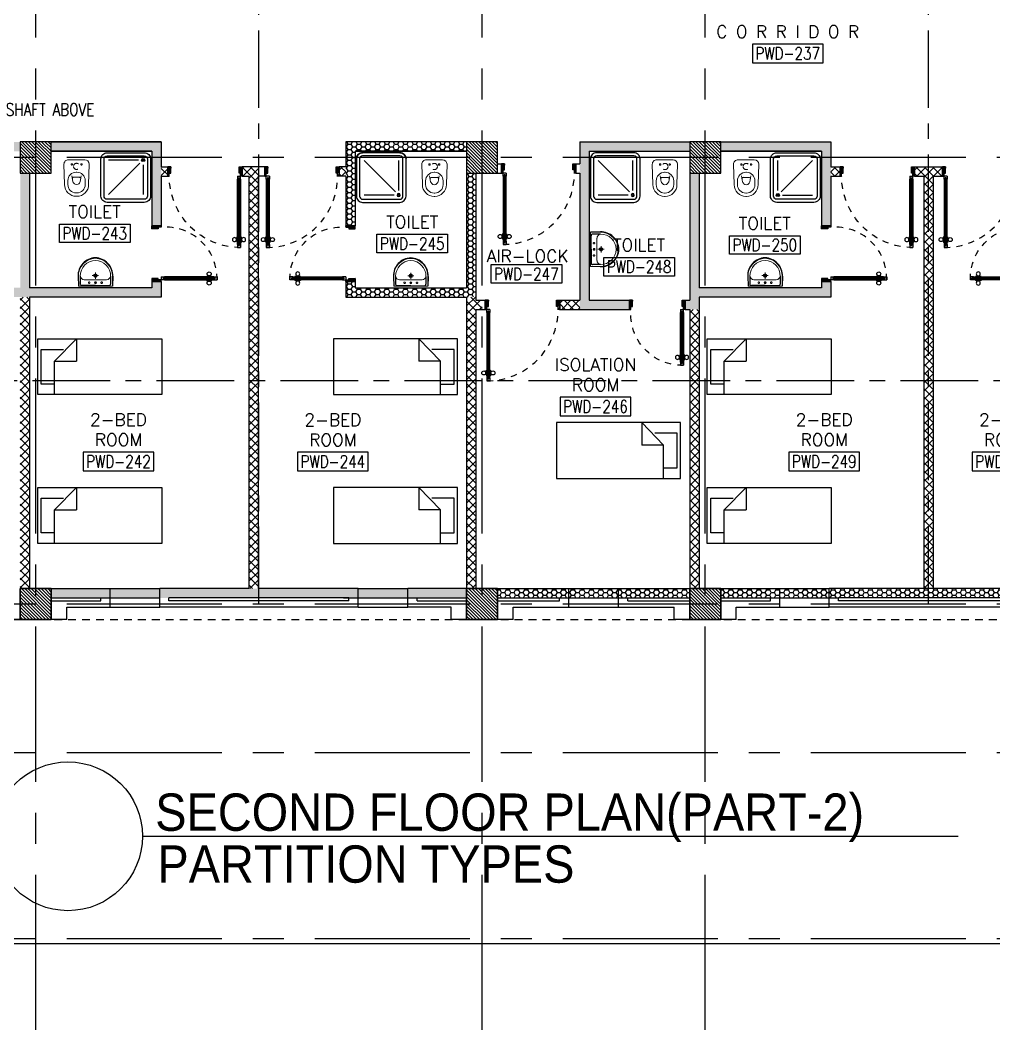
# Model space of a CAD drawing. Extents: x 88852.7 to 88945.7, y 39921.6 to 40001.1.
# Drawn here: x 88909.76 to 88925.46, y 39921.62 to 39937.89 of the extents above; entities that cross this region are included whole.
import ezdxf
from ezdxf.enums import TextEntityAlignment as Align

# ---------------------------------------------------------------- set-up
doc = ezdxf.new("R2010")
doc.units = 0
doc.header["$MEASUREMENT"] = 0
doc.header["$PDMODE"] = 34
for name, pattern in [('CENTER', [2, 1.25, -0.25, 0.25, -0.25]), ('CENTERX2', [4, 2.5, -0.5, 0.5, -0.5]), ('DASHED', [0.75, 0.5, -0.25]), ('HIDDEN', [0.375, 0.25, -0.125]), ('HIDDEN2', [0.1875, 0.125, -0.0625])]:
    doc.linetypes.add(name, pattern=pattern)
doc.layers.get('0').update_dxf_attribs({"linetype": 'CONTINUOUS'})
doc.layers.get('DEFPOINTS').update_dxf_attribs({"linetype": 'CONTINUOUS'})
for name, color, linetype in [('AX-DIM', 4, 'CONTINUOUS'), ('AXES', 11, 'CENTERX2'), ('AXES1', 11, 'CENTER'), ('COL', 2, 'CONTINUOUS'), ('DOOR', 7, 'CONTINUOUS'), ('FIX', 3, 'CONTINUOUS'), ('FUR', 4, 'CONTINUOUS'), ('HAT', 8, 'CONTINUOUS'), ('HIDDEN', 9, 'HIDDEN2'), ('INSUL', 4, 'CONTINUOUS'), ('RM-BOX', 4, 'CONTINUOUS'), ('RM-NAME', 2, 'CONTINUOUS'), ('RM-NO', 2, 'CONTINUOUS'), ('SHAFT', 4, 'CONTINUOUS'), ('TXT', 2, 'CONTINUOUS'), ('TXT1', 2, 'CONTINUOUS'), ('WALL', 2, 'CONTINUOUS'), ('WallType', 11, 'CONTINUOUS'), ('WallType2', 3, 'CONTINUOUS'), ('WIN', 3, 'CONTINUOUS')]:
    doc.layers.add(name, color=color, linetype=linetype)
doc.styles.add('ROMANS', font='ROMANS.shx', dxfattribs={"width": 0.6})
doc.styles.add('TTXT', font='swisse.ttf', dxfattribs={"width": 0.6})
doc.dimstyles.new('DIM-OUT', dxfattribs={"dimscale": 0, "dimtxt": 0.24, "dimasz": 0.08, "dimexe": 0.02, "dimexo": 0.02, "dimgap": 0.05, "dimtad": 1, "dimdec": 0, "dimlfac": 1000, "dimzin": 0, "dimdsep": 46, "dimtxsty": 'ROMANS', "dimblk1": 'ARCHTICK', "dimblk2": 'ARCHTICK', "dimsah": 1, "dimcen": 0.01, "dimdle": 0.08, "dimclrd": 4, "dimclre": 4, "dimclrt": 2, "dimadec": 0, "dimazin": 0, "dimtp": 2, "dimtm": 2, "dimtfac": 0.114286, "dimtdec": 0, "dimtix": 1, "dimtmove": 2, "dimatfit": 3, "dimldrblk": 'ARCHTICK', "dimfxl": 0, "dimtolj": 1, "dimtzin": 0, "dimarcsym": 0})
pattern_1 = [(0, (0, 0), (0.075, 0.04330127), [0.05, -0.1]), (120, (0, 0), (-0.074999999836, 0.043301270284), [0.05, -0.1]), (60, (0, 0), (1.64e-10, 0.086602540284), [-0.1, 0.05])]

# ---------------------------------------------------------------- blocks, each defined once
blk = doc.blocks.new('_ARCHTICK')
at = {"color": 0, "linetype": 'ByBlock', "const_width": 0.15}
blk.add_lwpolyline([(-0.5, -0.5), (0.5, 0.5)], dxfattribs=at)
blk = doc.blocks.new('*D597')
at = {"layer": 'AX-DIM', "color": 4, "lineweight": -2}
for p, q in [((88943.63, 39928.23), (88944.33, 39928.23)), ((88944.31, 39928.31), (88944.31, 39922.925)), ((88903.54, 39923.005), (88944.33, 39923.005))]:
    blk.add_line(p, q, dxfattribs=at)
at = {"layer": 'DEFPOINTS', "color": 0}
for p in [(88943.61, 39928.23), (88903.52, 39923.005), (88944.31, 39923.005)]:
    blk.add_point(p, dxfattribs=at)
at = {"layer": 'AX-DIM', "color": 4, "lineweight": -2, "xscale": 0.08, "yscale": 0.08, "zscale": 0.08}
for p, rotation in [((88944.31, 39928.23), 90), ((88944.31, 39923.005), 270)]:
    blk.add_blockref('_ARCHTICK', p, dxfattribs=dict(at, rotation=rotation))
at = {"layer": 'AX-DIM', "color": 2, "insert": (88944.14, 39925.617), "char_height": 0.24, "attachment_point": 5, "rotation": 90, "style": 'ROMANS'}
blk.add_mtext('\\A1;5225', dxfattribs=at)
blk = doc.blocks.new('WC1')
at = {"layer": 'FIX', "lineweight": 20}
for p, q in [((-210, 204), (-538, 194)), ((-727, 5), (-727, -5)), ((-674, 5), (-674, -5)), ((-534, 24), (-540, 0)), ((-540, 0), (-534, -24)), ((-475, 141), (-538, 141)), ((-395, 76), (-490, 60)), ((-339, 5), (-339, -5)), ((-137, 0), (-137, 131)), ((-137, -131), (-137, 0)), ((-538, -141), (-475, -141)), ((-490, -60), (-395, -76)), ((-538, -194), (-210, -204)), ((-213, -204), (-210, -204))]:
    blk.add_line(p, q, dxfattribs=at)
at = {"layer": 'FIX', "linetype": 'Continuous', "lineweight": 20}
blk.add_line((-420, -47), (-420, 45), dxfattribs=at)
at = {"layer": 'FIX', "linetype": 'HIDDEN2', "lineweight": 20, "ltscale": 0.3}
blk.add_circle((-245, 0), 49.8, dxfattribs=at)
at = {"layer": 'FIX', "linetype": 'HIDDEN', "lineweight": 20, "ltscale": 0.05}
for centre in [(-213, 78), (-213, -77)]:
    blk.add_circle(centre, 11.6, dxfattribs=at)
at = {"layer": 'FIX', "lineweight": 20}
for centre, radius, start, end in [((-538, 5), 189, 90, 180), ((-210, 131), 73, 360, 90), ((-538, 5), 136, 90, 180), ((-473, -7), 68.2, 128.9242, 152.8468), ((-464, -18), 82, 108.496, 128.9242), ((-475, 5), 136, 360, 90), ((-538, -5), 189, 180, 270), ((-538, -5), 136, 180, 270), ((-473, 7), 68.2, 207.1532, 231.0758), ((-464, 18), 82, 231.0758, 251.504), ((-475, -5), 136, 270, 0), ((-210, -131), 73, 270, 0)]:
    blk.add_arc(centre, radius, start, end, dxfattribs=at)
at = {"layer": 'FIX', "linetype": 'Continuous', "lineweight": 20}
for centre, start, end in [((-443, 46), 357.6662, 91.6121), ((-442, -46), 268.3879, 2.3338)]:
    blk.add_arc(centre, 22.3, start, end, dxfattribs=at)
blk = doc.blocks.new('SHR1')
at = {"layer": 'FIX'}
for p, q in [((-196, 196), (-700, 700)), ((-143, 218), (-143, 700)), ((-218, 143), (-700, 143))]:
    blk.add_line(p, q, dxfattribs=at)
for points in [[(-825, 125), (-825, 725, -0.414214), (-725, 825), (-125, 825, -0.414214), (-25, 725), (-25, 125, -0.414214), (-125, 25), (-725, 25, -0.414214)], [(-775, 125), (-775, 725, -0.414214), (-725, 775), (-125, 775, -0.414214), (-75, 725), (-75, 125, -0.414214), (-125, 75), (-725, 75, -0.414214)]]:
    blk.add_lwpolyline(points, format="xyb", close=True, dxfattribs=at)
for radius in [25, 15]:
    blk.add_circle((-143, 143), radius, dxfattribs=at)
blk = doc.blocks.new('LAV1')
at = {"layer": 'FIX', "linetype": 'ByBlock', "ltscale": 0.3}
for p, q in [((-280, 210), (-275, 50)), ((-245, 210), (-245, 85)), ((245, 210), (245, 85)), ((280, 210), (275, 50)), ((0, 60), (-220, 60)), ((0, 60), (220, 60))]:
    blk.add_line(p, q, dxfattribs=at)
at = {"layer": 'FIX', "linetype": 'Continuous', "lineweight": 20}
for p, q in [((-275, 210), (-275, 50)), ((275, 210), (275, 50)), ((0, 50), (-275, 50)), ((0, 50), (-252, 50)), ((0, 155), (-181, 155)), ((0, 155), (181, 155)), ((0, 50), (275, 50)), ((0, 50), (252, 50))]:
    blk.add_line(p, q, dxfattribs=at)
at = {"layer": 'FIX', "linetype": 'DASHED', "lineweight": 20, "ltscale": 0.05}
for p, q in [((50, 220), (-50, 220)), ((0, 170), (0, 270)), ((0, 170), (0, 270))]:
    blk.add_line(p, q, dxfattribs=at)
at = {"layer": 'FIX', "lineweight": 20}
for p, q in [((16, 107), (-15, 107)), ((0, 92), (0, 123))]:
    blk.add_line(p, q, dxfattribs=at)
for centre, radius in [((0, 220), 29.5), ((0, 220), 22.5), ((0, 107), 15.5)]:
    blk.add_circle(centre, radius, dxfattribs=at)
at = {"layer": 'FIX', "linetype": 'HIDDEN', "lineweight": 20, "ltscale": 0.05}
for centre in [(-100, 107), (100, 107)]:
    blk.add_circle(centre, 12.4, dxfattribs=at)
at = {"layer": 'FIX', "linetype": 'ByBlock', "ltscale": 0.3}
for centre, radius, start, end in [((7, 220), 287, 91.3776, 182.0064), ((-7, 220), 287, 357.9936, 88.6224), ((-220, 85), 24.9, 179.7021, 269.9486), ((220, 85), 24.9, 270.0514, 0.2979)]:
    blk.add_arc(centre, radius, start, end, dxfattribs=at)
at = {"layer": 'FIX', "linetype": 'Continuous', "lineweight": 20}
for centre, radius, start, end in [((8, 217), 283, 91.6988, 181.351), ((-8, 217), 283, 358.649, 88.3012), ((8, 212), 253, 91.7328, 180.4884), ((-8, 212), 253, 359.5116, 88.2672), ((-179, 222), 66.9, 190.2006, 268.0786), ((179, 222), 66.9, 271.9214, 349.7994)]:
    blk.add_arc(centre, radius, start, end, dxfattribs=at)
blk = doc.blocks.new('RM1')
at = {"layer": 'RM-BOX'}
blk.add_lwpolyline([(570, -200), (-570, -200), (-570, -500), (570, -500)], close=True, dxfattribs=at)
at = {"layer": 'RM-NAME', "style": 'ROMANS'}
for tag, p in [('ROOMNAME1', (0, 324)), ('ROOMNAME2', (0, 0))]:
    blk.add_attdef(tag, text='', height=200, dxfattribs=at).set_placement(p, align=Align.MIDDLE)
at = {"layer": 'RM-NO', "style": 'ROMANS', "width": 0.8}
blk.add_attdef('ROOMNO', text='', height=200, dxfattribs=at).set_placement((0, -350), align=Align.MIDDLE)
blk = doc.blocks.new('DOOR90')
at = {"layer": 'DOOR', "linetype": 'ByBlock'}
for p, q in [((0, 0), (-150, 0)), ((-200, -25), (-1000, -25)), ((-200, -42), (-1000, -42)), ((-200, -58), (-1000, -58)), ((-1000, -75), (-200, -75))]:
    blk.add_line(p, q, dxfattribs=at)
at = {"layer": 'DOOR', "color": 0, "linetype": 'ByBlock'}
for p, q in [((-150, 0), (-150, -25)), ((-150, 0), (0, 0)), ((0, -50), (0, 0)), ((-1050, -25), (-1050, -75)), ((-1050, -75), (-1050, -25)), ((-1000, -25), (-1050, -25)), ((-1000, -75), (-1050, -75)), ((-1020, -42), (-1020, -58)), ((-1000, -42), (-1020, -42)), ((-1000, -58), (-1020, -58)), ((-1000, -25), (-1000, -42)), ((-1000, -58), (-1000, -75)), ((-968, -25), (-968, -18)), ((-878, -18), (-968, -18)), ((-968, -75), (-968, -82)), ((-878, -82), (-968, -82)), ((-955, -18), (-955, -9)), ((-955, -9), (-890, -9)), ((-955, -18), (-890, -18)), ((-955, -82), (-955, -91)), ((-955, -82), (-890, -82)), ((-955, -91), (-890, -91)), ((-890, -18), (-890, -9)), ((-890, -82), (-890, -91)), ((-878, -25), (-878, -18)), ((-878, -75), (-878, -82)), ((-200, -42), (-200, -25)), ((-200, -25), (-150, -25)), ((-180, -42), (-200, -42)), ((-200, -75), (-200, -58)), ((-200, -58), (-180, -58)), ((-150, -75), (-200, -75)), ((-180, -58), (-180, -42)), ((-150, -75), (-150, -25)), ((-150, -25), (-100, -25)), ((-100, -25), (-100, -50)), ((-100, -50), (0, -50)), ((-150, -900), (-150, -875)), ((-150, -875), (-100, -875)), ((0, -900), (-150, -900)), ((-150, -900), (0, -900)), ((-100, -850), (0, -850)), ((-100, -875), (-100, -850)), ((0, -850), (0, -900))]:
    blk.add_line(p, q, dxfattribs=at)
at = {"layer": 'DOOR', "color": 9, "linetype": 'ByBlock'}
for p, q in [((0, -50), (-114, 0)), ((0, -50), (-40, 0)), ((0, -50), (-100, -37)), ((0, -850), (-114, -900)), ((0, -850), (-100, -863)), ((0, -850), (-40, -900))]:
    blk.add_line(p, q, dxfattribs=at)
at = {"layer": 'DOOR', "color": 0, "linetype": 'ByBlock'}
for centre in [(-923, 24), (-923, -124)]:
    blk.add_circle(centre, 32.4, dxfattribs=at)
at = {"layer": 'DOOR', "color": 9, "linetype": 'ByBlock'}
for centre, radius, start, end in [((0, -50), 74.4, 137.7764, 180), ((0, -50), 54.4, 113.2074, 180), ((0, -50), 154, 161.1053, 166.2858), ((0, -50), 134, 158.1598, 169.28), ((0, -50), 114, 154.0838, 167.3774), ((0, -50), 94.4, 148.0182, 180), ((0, -50), 34.4, 90, 180), ((0, -50), 14.4, 90, 180), ((0, -850), 154, 193.7142, 198.8947), ((0, -850), 134, 190.72, 201.8402), ((0, -850), 94.4, 180, 211.9818), ((0, -850), 74.4, 180, 222.2236), ((0, -850), 54.4, 180, 246.7926), ((0, -850), 34.4, 180, 270), ((0, -850), 14.4, 180, 270)]:
    blk.add_arc(centre, radius, start, end, dxfattribs=at)
at = {"layer": 'DOOR', "linetype": 'HIDDEN', "ltscale": 0.5}
blk.add_arc((-222, -50), 828, 178.2701, 275.003, dxfattribs=at)
blk = doc.blocks.new('DOOR100')
at = {"layer": 'DOOR', "color": 0, "linetype": 'ByBlock'}
for p, q in [((-92, 1206), (-92, 1141)), ((-83, 1206), (-92, 1206)), ((-83, 1141), (-92, 1141)), ((-83, 1129), (-83, 1219)), ((-76, 1219), (-83, 1219)), ((-83, 1206), (-83, 1141)), ((-76, 1251), (-76, 1301)), ((-76, 1301), (-26, 1301)), ((-26, 1301), (-76, 1301)), ((-59, 1251), (-76, 1251)), ((-59, 1251), (-59, 1271)), ((-43, 1271), (-59, 1271)), ((-43, 1251), (-43, 1271)), ((-26, 1251), (-43, 1251)), ((-26, 1251), (-26, 1301)), ((-26, 1219), (-19, 1219)), ((-19, 1129), (-19, 1219)), ((-19, 1206), (-19, 1141)), ((-19, 1206), (-10, 1206)), ((-19, 1141), (-10, 1141)), ((-10, 1206), (-10, 1141)), ((-76, 1129), (-83, 1129)), ((-26, 1129), (-19, 1129)), ((-76, 200), (-59, 200)), ((-76, 150), (-76, 200)), ((-59, 200), (-59, 180)), ((-59, 180), (-43, 180)), ((-43, 200), (-26, 200)), ((-43, 180), (-43, 200)), ((-26, 200), (-26, 150)), ((-1201, 0), (-1201, 150)), ((-1201, 150), (-1176, 150)), ((-1201, 150), (-1201, 0)), ((-1151, 0), (-1201, 0)), ((-1176, 150), (-1176, 100)), ((-1176, 100), (-1151, 100)), ((-1151, 100), (-1151, 0)), ((-76, 150), (-26, 150)), ((-51, 100), (-51, 0)), ((-26, 100), (-51, 100)), ((-51, 0), (-1, 0)), ((-1, 150), (-26, 150)), ((-26, 150), (-26, 100)), ((-1, 150), (-1, 0))]:
    blk.add_line(p, q, dxfattribs=at)
at = {"layer": 'DOOR', "linetype": 'ByBlock'}
for p, q in [((-76, 1251), (-76, 200)), ((-59, 200), (-59, 1251)), ((-43, 200), (-43, 1251)), ((-26, 200), (-26, 1251))]:
    blk.add_line(p, q, dxfattribs=at)
at = {"layer": 'DOOR', "color": 9, "linetype": 'ByBlock'}
for p, q in [((-1151, 0), (-1201, 114)), ((-1151, 0), (-1201, 40)), ((-1151, 0), (-1164, 100)), ((-51, 0), (-1, 114)), ((-51, 0), (-38, 100)), ((-51, 0), (-1, 40))]:
    blk.add_line(p, q, dxfattribs=at)
at = {"layer": 'DOOR', "color": 0, "linetype": 'ByBlock'}
for centre in [(-125, 1174), (22, 1174)]:
    blk.add_circle(centre, 32.4, dxfattribs=at)
at = {"layer": 'DOOR', "linetype": 'HIDDEN', "ltscale": 0.5}
blk.add_arc((-27, 152), 1149, 89.961, 180.0931, dxfattribs=at)
at = {"layer": 'DOOR', "color": 9, "linetype": 'ByBlock'}
for centre, radius, start, end in [((-1151, 0), 154, 103.7142, 108.8947), ((-1151, 0), 134, 100.72, 111.8402), ((-1151, 0), 94.4, 90, 121.9818), ((-1151, 0), 74.4, 90, 132.2236), ((-1151, 0), 54.4, 90, 156.7926), ((-1151, 0), 34.4, 90, 180), ((-1151, 0), 14.4, 90, 180), ((-51, 0), 94.4, 58.0182, 90), ((-51, 0), 74.4, 47.7764, 90), ((-51, 0), 54.4, 23.2074, 90), ((-51, 0), 34.4, 0, 90), ((-51, 0), 14.4, 0, 90), ((-51, 0), 134, 68.1598, 79.28), ((-51, 0), 114, 64.0838, 77.3774), ((-51, 0), 154, 71.1053, 76.2858)]:
    blk.add_arc(centre, radius, start, end, dxfattribs=at)
blk = doc.blocks.new('AH20A')
at = {"layer": 'FUR'}
for p, q in [((0, 0.5), (0, -0.5)), ((1, 0.5), (0, 0.5)), ((0.1358, 0.5), (0.1358, -0.0987)), ((1, -0.5), (1, 0.5)), ((0.1358, 0.3112), (0.0277, 0.3112)), ((0.0277, 0.3112), (0.0277, -0.3087)), ((0.1358, -0.0987), (0.3125, -0.5)), ((0.1358, -0.0987), (0.3125, -0.0987)), ((0.3125, -0.5), (0.3125, -0.0987)), ((0.0277, -0.3087), (0.2076, -0.3087)), ((0, -0.5), (1, -0.5))]:
    blk.add_line(p, q, dxfattribs=at)
blk = doc.blocks.new('*X577')
at = {"color": 0}
for p, q in [((238727, 169890), (239227, 170390)), ((238729, 169945), (239174, 170390)), ((238729, 169998), (239121, 170390)), ((238729, 170051), (239067, 170390)), ((238729, 170104), (239014, 170390)), ((238729, 170157), (238961, 170390)), ((238729, 170210), (238908, 170390)), ((238729, 170263), (238855, 170390)), ((238729, 170316), (238802, 170390)), ((238729, 170369), (238749, 170390)), ((238780, 169890), (239229, 170339)), ((238833, 169890), (239229, 170286)), ((238886, 169890), (239229, 170233)), ((238939, 169890), (239229, 170180)), ((238992, 169890), (239229, 170127)), ((239045, 169890), (239229, 170074)), ((239098, 169890), (239229, 170020)), ((239151, 169890), (239229, 169967)), ((239204, 169890), (239229, 169914))]:
    blk.add_line(p, q, dxfattribs=at)
blk = doc.blocks.new('COL50')
at = {"layer": 'COL'}
blk.add_lwpolyline([(-250, 250), (-250, -250), (250, -250), (250, 250)], close=True, dxfattribs=at)
blk = doc.blocks.new('*X575')
at = {"color": 0}
for p, q in [((227929, 169910), (228408, 170390)), ((227929, 169963), (228355, 170390)), ((227929, 170017), (228302, 170390)), ((227929, 170070), (228249, 170390)), ((227929, 170123), (228196, 170390)), ((227929, 170176), (228143, 170390)), ((227929, 170229), (228090, 170390)), ((227929, 170282), (228037, 170390)), ((227929, 170335), (227984, 170390)), ((227961, 169890), (228429, 170357)), ((228014, 169890), (228429, 170304)), ((228067, 169890), (228429, 170251)), ((228120, 169890), (228429, 170198)), ((228173, 169890), (228429, 170145)), ((228226, 169890), (228429, 170092)), ((228279, 169890), (228429, 170039)), ((228332, 169890), (228429, 169986)), ((228385, 169890), (228429, 169933))]:
    blk.add_line(p, q, dxfattribs=at)
blk = doc.blocks.new('*X576')
at = {"color": 0}
for p, q in [((235129, 169898), (235620, 170390)), ((235129, 169951), (235567, 170390)), ((235129, 170004), (235514, 170390)), ((235129, 170057), (235461, 170390)), ((235129, 170110), (235408, 170390)), ((235129, 170163), (235355, 170390)), ((235129, 170216), (235302, 170390)), ((235129, 170269), (235249, 170390)), ((235129, 170322), (235196, 170390)), ((235129, 170375), (235143, 170390)), ((235173, 169890), (235629, 170345)), ((235226, 169890), (235629, 170292)), ((235279, 169890), (235629, 170239)), ((235332, 169890), (235629, 170186)), ((235385, 169890), (235629, 170133)), ((235439, 169890), (235629, 170080)), ((235492, 169890), (235629, 170027)), ((235545, 169890), (235629, 169974)), ((235598, 169890), (235629, 169921))]:
    blk.add_line(p, q, dxfattribs=at)
blk = doc.blocks.new('*X572')
at = {"color": 0}
for p, q in [((238729, 177104), (239214, 177590)), ((238729, 177157), (239161, 177590)), ((238729, 177210), (239108, 177590)), ((238729, 177263), (239055, 177590)), ((238729, 177316), (239002, 177590)), ((238729, 177369), (238949, 177590)), ((238729, 177422), (238896, 177590)), ((238729, 177475), (238843, 177590)), ((238729, 177528), (238790, 177590)), ((238729, 177581), (238737, 177590)), ((238767, 177090), (239229, 177551)), ((238820, 177090), (239229, 177498)), ((238873, 177090), (239229, 177445)), ((238926, 177090), (239229, 177392)), ((238979, 177090), (239229, 177339)), ((239032, 177090), (239229, 177286)), ((239085, 177090), (239229, 177233)), ((239138, 177090), (239229, 177180)), ((239191, 177090), (239229, 177127))]:
    blk.add_line(p, q, dxfattribs=at)
blk = doc.blocks.new('*X573')
at = {"color": 0}
for p, q in [((235129, 177110), (235608, 177590)), ((235129, 177163), (235555, 177590)), ((235129, 177217), (235502, 177590)), ((235129, 177270), (235449, 177590)), ((235129, 177323), (235396, 177590)), ((235129, 177376), (235343, 177590)), ((235129, 177429), (235290, 177590)), ((235129, 177482), (235237, 177590)), ((235129, 177535), (235184, 177590)), ((235161, 177090), (235629, 177557)), ((235214, 177090), (235629, 177504)), ((235267, 177090), (235629, 177451)), ((235320, 177090), (235629, 177398)), ((235373, 177090), (235629, 177345)), ((235426, 177090), (235629, 177292)), ((235479, 177090), (235629, 177239)), ((235532, 177090), (235629, 177186)), ((235585, 177090), (235629, 177133))]:
    blk.add_line(p, q, dxfattribs=at)
blk = doc.blocks.new('*X574')
at = {"color": 0}
for p, q in [((227929, 177123), (228395, 177590)), ((227929, 177176), (228342, 177590)), ((227929, 177229), (228289, 177590)), ((227929, 177282), (228236, 177590)), ((227929, 177335), (228183, 177590)), ((227929, 177388), (228130, 177590)), ((227929, 177441), (228077, 177590)), ((227929, 177494), (228024, 177590)), ((227929, 177547), (227971, 177590)), ((227948, 177090), (228429, 177570)), ((228001, 177090), (228429, 177517)), ((228054, 177090), (228429, 177464)), ((228107, 177090), (228429, 177411)), ((228161, 177090), (228429, 177358)), ((228214, 177090), (228429, 177305)), ((228267, 177090), (228429, 177252)), ((228320, 177090), (228429, 177199)), ((228373, 177090), (228429, 177146))]:
    blk.add_line(p, q, dxfattribs=at)

msp = doc.modelspace()

# ---------------------------------------------------------------- hatches: boundary and pattern name
at = {"layer": 'WallType', "linetype": 'Continuous'}
h = msp.add_hatch(dxfattribs=at)
h.set_pattern_fill('ANSI37', color=256, scale=0.75, style=0)
h.paths.add_polyline_path([(88920.7103, 39932.0796), (88920.5603, 39932.0796), (88920.5603, 39928.7296), (88920.7103, 39928.7296)])
h.paths.add_polyline_path([(88920.7103, 39933.2296), (88920.5603, 39933.2296), (88920.5603, 39932.0796), (88920.7103, 39932.0796)])
h.paths.add_polyline_path([(88917.1103, 39932.0796), (88916.9603, 39932.0796), (88916.9603, 39928.7296), (88917.1103, 39928.7296)])
h.paths.add_polyline_path([(88917.1103, 39933.2296), (88917.2103, 39933.2296), (88917.2103, 39933.3796), (88917.1103, 39933.3796), (88917.1103, 39933.4296), (88916.9603, 39933.4296), (88916.9603, 39932.0796), (88917.1103, 39932.0796)])
h.paths.add_polyline_path([(88918.7853, 39933.3796), (88918.4613, 39933.3796), (88918.4613, 39933.2296), (88918.7853, 39933.2296)])
h.paths.add_polyline_path([(88913.5978, 39932.0796), (88913.4478, 39932.0796), (88913.4478, 39928.7296), (88913.5978, 39928.7296)])
h.paths.add_polyline_path([(88913.5978, 39935.3796), (88913.6103, 39935.3796), (88913.6103, 39935.5296), (88913.3415, 39935.5296), (88913.3415, 39935.3796), (88913.4478, 39935.3796), (88913.4478, 39932.0796), (88913.5978, 39932.0796)])
h.paths.add_polyline_path([(88909.9103, 39932.0796), (88909.7603, 39932.0796), (88909.7603, 39928.7296), (88909.9103, 39928.7296)])
h.paths.add_polyline_path([(88909.9103, 39933.4296), (88909.7603, 39933.4296), (88909.7603, 39932.0796), (88909.9103, 39932.0796)])
h.paths.add_polyline_path([(88915.0103, 39935.5296), (88914.9051, 39935.5296), (88914.9051, 39935.3796), (88915.0103, 39935.3796)])
h.paths.add_polyline_path([(88912.1405, 39935.5296), (88912.0353, 39935.5296), (88912.0353, 39935.3796), (88912.1405, 39935.3796)])
h = msp.add_hatch(dxfattribs=at)
h.set_pattern_fill('ANSI37', color=256, scale=0.75, style=0)
h.paths.add_polyline_path([(88931.5978, 39935.3796), (88931.6103, 39935.3796), (88931.6103, 39935.5296), (88931.3415, 39935.5296), (88931.3415, 39935.3796), (88931.4478, 39935.3796), (88931.4478, 39932.0796), (88931.5978, 39932.0796)])
h.paths.add_polyline_path([(88931.5978, 39932.0796), (88931.4478, 39932.0796), (88931.4478, 39928.7296), (88931.5978, 39928.7296)])
h.paths.add_polyline_path([(88930.1405, 39935.5296), (88930.0353, 39935.5296), (88930.0353, 39935.3796), (88930.1405, 39935.3796)])
h.paths.add_polyline_path([(88931.704, 39935.5296), (88931.6103, 39935.5296), (88931.6103, 39935.3796), (88931.704, 39935.3796)])
h.paths.add_polyline_path([(88933.0103, 39935.5296), (88932.9051, 39935.5296), (88932.9051, 39935.3796), (88933.0103, 39935.3796)])
h.paths.add_polyline_path([(88927.9103, 39932.0796), (88927.7603, 39932.0796), (88927.7603, 39928.7296), (88927.9103, 39928.7296)])
h.paths.add_polyline_path([(88927.9103, 39933.4296), (88927.7603, 39933.4296), (88927.7603, 39932.0796), (88927.9103, 39932.0796)])
h.paths.add_polyline_path([(88924.4103, 39932.0796), (88924.3353, 39932.0796), (88924.3353, 39928.7296), (88924.4103, 39928.7296)])
h.paths.add_polyline_path([(88924.4853, 39932.0796), (88924.4103, 39932.0796), (88924.4103, 39928.7296), (88924.4853, 39928.7296)])
h.paths.add_polyline_path([(88924.4103, 39935.5296), (88924.1853, 39935.5296), (88924.1853, 39935.3796), (88924.3353, 39935.3796), (88924.3353, 39932.0796), (88924.4103, 39932.0796)])
h.paths.add_polyline_path([(88924.4853, 39935.3796), (88924.6353, 39935.3796), (88924.6353, 39935.5296), (88924.4103, 39935.5296), (88924.4103, 39932.0796), (88924.4853, 39932.0796)])
h.paths.add_polyline_path([(88925.9853, 39935.5296), (88925.8363, 39935.5296), (88925.8363, 39935.3796), (88925.9853, 39935.3796)])
h.paths.add_polyline_path([(88922.9842, 39935.5296), (88922.8353, 39935.5296), (88922.8353, 39935.3796), (88922.9842, 39935.3796)])
at = {"layer": 'WallType2', "linetype": 'Continuous'}
h = msp.add_hatch(dxfattribs=at)
h.set_pattern_fill('HONEY', color=256, scale=0.4, style=0)
h.set_pattern_definition(pattern_1)
h.paths.add_polyline_path([(88910.0103, 39933.5796), (88909.9103, 39933.5796), (88909.9103, 39935.4296), (88909.7603, 39935.4296), (88909.7603, 39933.5796), (88908.0483, 39933.5796), (88908.0483, 39933.6796), (88907.8983, 39933.6796), (88907.8983, 39933.4296), (88909.7603, 39933.4296), (88910.0103, 39933.4296)])
h.paths.add_polyline_path([(88912.0353, 39933.6796), (88911.8853, 39933.6796), (88911.8853, 39933.5796), (88910.0103, 39933.5796), (88910.0103, 39933.4296), (88912.0353, 39933.4296)])
h.paths.add_polyline_path([(88912.0353, 39935.5296), (88912.0353, 39935.6796), (88911.8853, 39935.6796), (88911.8853, 39934.5796), (88912.0353, 39934.5796)])
h.paths.add_polyline_path([(88912.0353, 39935.9296), (88910.2603, 39935.9296), (88910.2603, 39935.7796), (88911.8853, 39935.7796), (88911.8853, 39935.6796), (88912.0353, 39935.6796)])
h.paths.add_polyline_path([(88909.7603, 39935.9296), (88907.8983, 39935.9296), (88907.8983, 39935.6796), (88908.0483, 39935.6796), (88908.0483, 39935.7796), (88909.7603, 39935.7796)])
h.paths.add_polyline_path([(88908.0483, 39935.6796), (88907.8983, 39935.6796), (88907.8983, 39935.5296), (88907.8983, 39934.5796), (88908.0483, 39934.5796)])
h = msp.add_hatch(dxfattribs=at)
h.set_pattern_fill('HONEY', color=256, scale=0.4, style=0)
h.set_pattern_definition(pattern_1)
h.paths.add_polyline_path([(88917.1103, 39935.4296), (88916.9603, 39935.4296), (88916.9603, 39933.5796), (88915.1603, 39933.5796), (88915.1603, 39933.6796), (88915.0103, 39933.6796), (88915.0103, 39933.4296), (88917.1103, 39933.4296)])
h.paths.add_polyline_path([(88915.1603, 39935.6796), (88915.0103, 39935.6796), (88915.0103, 39935.5296), (88915.0103, 39934.5796), (88915.1603, 39934.5796)])
h.paths.add_polyline_path([(88915.1603, 39935.7796), (88916.9603, 39935.7796), (88916.9603, 39935.9296), (88915.0103, 39935.9296), (88915.0103, 39935.6796), (88915.1603, 39935.6796)])
h = msp.add_hatch(dxfattribs=at)
h.set_pattern_fill('HONEY', color=256, scale=0.4, style=0)
h.set_pattern_definition(pattern_1)
h.paths.add_polyline_path([(88919.5853, 39933.3796), (88918.9353, 39933.3796), (88918.9353, 39935.6796), (88918.7853, 39935.6796), (88918.7853, 39935.5796), (88918.7853, 39933.2296), (88919.5853, 39933.2296)])
h.paths.add_polyline_path([(88920.5603, 39935.9296), (88918.7853, 39935.9296), (88918.7853, 39935.6796), (88918.9353, 39935.6796), (88918.9353, 39935.7796), (88920.5603, 39935.7796)])
h.paths.add_polyline_path([(88922.8353, 39935.9296), (88921.0603, 39935.9296), (88921.0603, 39935.7796), (88922.6853, 39935.7796), (88922.6853, 39935.6796), (88922.8353, 39935.6796)])
h.paths.add_polyline_path([(88922.8353, 39935.6796), (88922.6853, 39935.6796), (88922.6853, 39934.5796), (88922.8353, 39934.5796), (88922.8353, 39935.5296)])
h.paths.add_polyline_path([(88922.8353, 39933.6796), (88922.6853, 39933.6796), (88922.6853, 39933.5796), (88920.8103, 39933.5796), (88920.8103, 39933.4296), (88922.8353, 39933.4296)])
h.paths.add_polyline_path([(88920.8103, 39933.5796), (88920.7103, 39933.5796), (88920.7103, 39935.4296), (88920.5603, 39935.4296), (88920.5603, 39933.3796), (88920.4853, 39933.3796), (88920.4853, 39933.2296), (88920.7103, 39933.2296), (88920.7103, 39933.4296), (88920.8103, 39933.4296)])
h = msp.add_hatch(dxfattribs=at)
h.set_pattern_fill('HONEY', color=256, scale=0.4, style=0)
h.set_pattern_definition(pattern_1)
h.paths.add_polyline_path([(88911.2103, 39928.7296), (88910.2603, 39928.7296), (88910.2603, 39928.5796), (88911.2103, 39928.5796)])
h.paths.add_polyline_path([(88912.0103, 39928.7296), (88911.2103, 39928.7296), (88911.2103, 39928.5796), (88912.0103, 39928.5796)])
h.paths.add_polyline_path([(88913.6103, 39928.7296), (88913.5978, 39928.7296), (88912.0103, 39928.7296), (88912.0103, 39928.5796), (88913.6103, 39928.5796)])
h.paths.add_polyline_path([(88915.2103, 39928.7296), (88913.6103, 39928.7296), (88913.6103, 39928.5796), (88915.2103, 39928.5796)])
h.paths.add_polyline_path([(88916.0103, 39928.7296), (88915.2103, 39928.7296), (88915.2103, 39928.5796), (88916.0103, 39928.5796)])
h.paths.add_polyline_path([(88916.9603, 39928.7296), (88916.0103, 39928.7296), (88916.0103, 39928.5796), (88916.9603, 39928.5796)])
h = msp.add_hatch(dxfattribs=at)
h.set_pattern_fill('HONEY', color=256, scale=0.4, style=0)
h.set_pattern_definition(pattern_1)
h.paths.add_polyline_path([(88918.6103, 39928.7296), (88917.4603, 39928.7296), (88917.4603, 39928.5796), (88918.6103, 39928.5796)])
h.paths.add_polyline_path([(88919.4103, 39928.7296), (88918.6103, 39928.7296), (88918.6103, 39928.5796), (88919.4103, 39928.5796)])
h.paths.add_polyline_path([(88920.5603, 39928.7296), (88919.4103, 39928.7296), (88919.4103, 39928.5796), (88920.5603, 39928.5796)])
h = msp.add_hatch(dxfattribs=at)
h.set_pattern_fill('HONEY', color=256, scale=0.4, style=0)
h.set_pattern_definition(pattern_1)
h.paths.add_polyline_path([(88922.0103, 39928.7296), (88921.0603, 39928.7296), (88921.0603, 39928.5796), (88922.0103, 39928.5796)])
h.paths.add_polyline_path([(88922.8103, 39928.7296), (88922.0103, 39928.7296), (88922.0103, 39928.5796), (88922.8103, 39928.5796)])
h = msp.add_hatch(dxfattribs=at)
h.set_pattern_fill('HONEY', color=256, scale=0.4, style=0)
h.set_pattern_definition(pattern_1)
h.paths.add_polyline_path([(88924.4103, 39928.7296), (88922.8103, 39928.7296), (88922.8103, 39928.5796), (88924.4103, 39928.5796)])
h.paths.add_polyline_path([(88926.0103, 39928.7296), (88924.4853, 39928.7296), (88924.4103, 39928.7296), (88924.4103, 39928.5796), (88926.0103, 39928.5796)])

# ---------------------------------------------------------------- linework, layer by layer
at = {"layer": 'AXES'}
for p, q in [((88910.0103, 39921.6153), (88910.0103, 40000.4279)), ((88917.2103, 39921.6153), (88917.2103, 40000.4279)), ((88920.8103, 39921.6153), (88920.8103, 40000.4279)), ((88945.0103, 39935.6796), (88876.9703, 39935.6796)), ((88945.0103, 39928.4796), (88876.9703, 39928.4796)), ((88945.0103, 39926.0796), (88876.9703, 39926.0796)), ((88945.0103, 39923.0796), (88876.9703, 39923.0796))]:
    msp.add_line(p, q, dxfattribs=at)
at = {"layer": 'AXES1'}
for p, q in [((88913.6103, 39928.4796), (88913.6103, 39987.2996)), ((88924.4103, 39928.4796), (88924.4103, 39987.2996)), ((88935.2103, 39932.0796), (88892.9203, 39932.0796))]:
    msp.add_line(p, q, dxfattribs=at)
at = {"layer": 'COL'}
for points in [[(88910.2603, 39928.7296), (88910.2603, 39928.2296), (88909.7603, 39928.2296), (88909.7603, 39928.7296)], [(88917.4603, 39928.7296), (88917.4603, 39928.2296), (88916.9603, 39928.2296), (88916.9603, 39928.7296)], [(88921.0603, 39928.7296), (88921.0603, 39928.2296), (88920.5603, 39928.2296), (88920.5603, 39928.7296)]]:
    msp.add_lwpolyline(points, close=True, dxfattribs=at)
at = {"layer": 'FIX'}
msp.add_line((88915.8833, 39935.7566), (88915.2833, 39935.7566), dxfattribs=at)
at = {"layer": 'FIX', "extrusion": (0, 0, -1)}
for centre, major_axis, start_param, end_param in [((88915.2833, 39935.6566), (0.0707, 0.0707), 3.9269908, 5.4977871), ((88915.8833, 39935.6566), (-0.0707, 0.0707), 0.7853982, 2.3561945)]:
    msp.add_ellipse(centre, major_axis=major_axis, ratio=1, start_param=start_param, end_param=end_param, dxfattribs=at)
at = {"layer": 'HIDDEN'}
msp.add_line((88903.1103, 39928.2296), (88934.9603, 39928.2296), dxfattribs=at)
at = {"layer": 'INSUL'}
for p, q in [((88910.2603, 39928.5796), (88911.0603, 39928.5796)), ((88910.2603, 39928.5296), (88911.0603, 39928.5296)), ((88911.0603, 39928.5296), (88911.0603, 39928.5796)), ((88912.1603, 39928.5296), (88912.1603, 39928.5796)), ((88915.0603, 39928.5796), (88912.1603, 39928.5796)), ((88915.0603, 39928.5296), (88912.1603, 39928.5296)), ((88915.0603, 39928.5296), (88915.0603, 39928.5796)), ((88916.1603, 39928.5796), (88916.9603, 39928.5796)), ((88916.1603, 39928.5296), (88916.1603, 39928.5796)), ((88916.1603, 39928.5296), (88916.9603, 39928.5296)), ((88917.4603, 39928.5796), (88918.4603, 39928.5796)), ((88917.4603, 39928.5296), (88918.4603, 39928.5296)), ((88918.4603, 39928.5296), (88918.4603, 39928.5796)), ((88919.5603, 39928.5796), (88920.5603, 39928.5796)), ((88919.5603, 39928.5296), (88919.5603, 39928.5796)), ((88919.5603, 39928.5296), (88920.5603, 39928.5296)), ((88921.0603, 39928.5796), (88921.8603, 39928.5796)), ((88921.0603, 39928.5296), (88921.8603, 39928.5296)), ((88921.8603, 39928.5296), (88921.8603, 39928.5796)), ((88922.9603, 39928.5296), (88922.9603, 39928.5796)), ((88925.8603, 39928.5796), (88922.9603, 39928.5796)), ((88925.8603, 39928.5296), (88922.9603, 39928.5296))]:
    msp.add_line(p, q, dxfattribs=at)
at = {"layer": 'TXT', "color": 6}
msp.add_line((88911.7312, 39924.7358), (88924.8889, 39924.7358), dxfattribs=at)
msp.add_circle((88910.5312, 39924.7358), 1.2, dxfattribs=at)
at = {"layer": 'WALL', "linetype": 'ByBlock'}
for p, q in [((88910.2603, 39935.9296), (88912.0353, 39935.9296)), ((88912.0353, 39935.9296), (88910.2603, 39935.9296)), ((88916.9603, 39935.9296), (88915.0103, 39935.9296)), ((88918.7853, 39935.9296), (88920.5583, 39935.9296)), ((88921.0603, 39935.9296), (88922.8353, 39935.9296)), ((88921.0603, 39935.9296), (88922.8353, 39935.9296)), ((88910.2603, 39935.7796), (88911.8853, 39935.7796)), ((88911.8853, 39935.7796), (88910.2603, 39935.7796)), ((88916.9603, 39935.7796), (88915.1603, 39935.7796)), ((88915.1603, 39935.7796), (88916.9603, 39935.7796)), ((88918.9353, 39935.7796), (88920.5583, 39935.7796)), ((88921.0603, 39935.7796), (88922.6853, 39935.7796)), ((88922.6853, 39935.7796), (88921.0603, 39935.7796)), ((88912.0353, 39935.5296), (88912.1415, 39935.5296)), ((88913.704, 39935.5296), (88913.3415, 39935.5296)), ((88915.0103, 39935.5296), (88914.904, 39935.5296)), ((88917.4603, 39935.5796), (88917.5228, 39935.5796)), ((88918.7228, 39935.5796), (88918.7853, 39935.5796)), ((88922.8353, 39935.5296), (88922.9853, 39935.5296)), ((88912.0353, 39935.3796), (88912.1415, 39935.3796)), ((88913.3415, 39935.3796), (88913.4478, 39935.3796)), ((88913.704, 39935.3796), (88913.5978, 39935.3796)), ((88915.0103, 39935.3796), (88914.904, 39935.3796)), ((88917.4603, 39935.4296), (88917.5228, 39935.4296)), ((88918.7228, 39935.4296), (88918.7853, 39935.4296)), ((88922.8353, 39935.3796), (88922.9853, 39935.3796)), ((88924.1853, 39935.3796), (88924.3353, 39935.3796)), ((88917.1103, 39933.3796), (88917.2603, 39933.3796)), ((88918.4603, 39933.3796), (88918.7853, 39933.3796)), ((88918.9353, 39933.3796), (88919.5853, 39933.3796)), ((88920.4853, 39933.3796), (88920.5603, 39933.3796)), ((88917.1103, 39933.2296), (88917.2603, 39933.2296)), ((88918.4603, 39933.2296), (88919.5853, 39933.2296)), ((88920.4853, 39933.2296), (88920.5603, 39933.2296))]:
    msp.add_line(p, q, dxfattribs=at)
at = {"layer": 'WALL'}
for p, q in [((88912.0353, 39935.9296), (88912.0353, 39935.5296)), ((88915.0103, 39935.9296), (88915.0103, 39935.5296)), ((88918.7853, 39935.9296), (88918.7853, 39935.5796)), ((88922.8353, 39935.9296), (88922.8353, 39935.5296)), ((88911.8853, 39935.7796), (88911.8853, 39934.5796)), ((88915.1603, 39935.7796), (88915.1603, 39934.5796)), ((88918.9353, 39935.7796), (88918.9353, 39933.3796)), ((88922.6853, 39935.7796), (88922.6853, 39934.5796)), ((88924.1853, 39935.5296), (88924.6353, 39935.5296)), ((88909.9103, 39935.4296), (88909.9103, 39933.5796)), ((88912.0353, 39935.3796), (88912.0353, 39934.5796)), ((88913.4478, 39935.3796), (88913.4478, 39928.7296)), ((88913.5978, 39935.3796), (88913.5978, 39928.7296)), ((88915.0103, 39935.3796), (88915.0103, 39934.5796)), ((88916.9603, 39935.4296), (88916.9603, 39933.5796)), ((88917.1103, 39935.4296), (88917.1103, 39933.3796)), ((88918.7853, 39935.4296), (88918.7853, 39933.3796)), ((88920.5603, 39935.4296), (88920.5603, 39933.3796)), ((88920.7103, 39935.4296), (88920.7103, 39933.5796)), ((88922.8353, 39935.3796), (88922.8353, 39934.5796)), ((88924.3353, 39935.3796), (88924.3353, 39928.7296)), ((88924.4853, 39935.3796), (88924.6353, 39935.3796)), ((88924.4853, 39935.3796), (88924.4853, 39928.7296)), ((88912.0353, 39934.5796), (88911.8853, 39934.5796)), ((88915.0103, 39934.5796), (88915.1603, 39934.5796)), ((88922.8353, 39934.5796), (88922.6853, 39934.5796)), ((88911.8853, 39933.5796), (88909.9103, 39933.5796)), ((88912.0353, 39933.6796), (88911.8853, 39933.6796)), ((88911.8853, 39933.6796), (88911.8853, 39933.5796)), ((88912.0353, 39933.6796), (88912.0353, 39933.4296)), ((88915.0103, 39933.6796), (88915.1603, 39933.6796)), ((88915.0103, 39933.6796), (88915.0103, 39933.4296)), ((88915.1603, 39933.6796), (88915.1603, 39933.5796)), ((88915.1603, 39933.5796), (88916.9603, 39933.5796)), ((88922.6853, 39933.5796), (88920.7103, 39933.5796)), ((88922.8353, 39933.6796), (88922.6853, 39933.6796)), ((88922.6853, 39933.6796), (88922.6853, 39933.5796)), ((88922.8353, 39933.6796), (88922.8353, 39933.4296)), ((88912.0353, 39933.4296), (88909.9103, 39933.4296)), ((88909.9103, 39933.4296), (88909.9103, 39928.7296)), ((88915.0103, 39933.4296), (88916.9603, 39933.4296)), ((88916.9603, 39933.4296), (88916.9603, 39928.7296)), ((88919.5853, 39933.3796), (88919.5853, 39933.2296)), ((88920.4853, 39933.3796), (88920.4853, 39933.2296)), ((88922.8353, 39933.4296), (88920.7103, 39933.4296)), ((88920.7103, 39933.4296), (88920.7103, 39928.7296)), ((88917.1103, 39933.2296), (88917.1103, 39928.7296)), ((88920.5603, 39933.2296), (88920.5603, 39928.7296)), ((88910.2603, 39928.7296), (88911.2103, 39928.7296)), ((88911.2103, 39928.4296), (88911.2103, 39928.7296)), ((88912.0103, 39928.4296), (88912.0103, 39928.7296)), ((88913.4478, 39928.7296), (88912.0103, 39928.7296)), ((88915.2103, 39928.7296), (88913.5978, 39928.7296)), ((88915.2103, 39928.4296), (88915.2103, 39928.7296)), ((88916.0103, 39928.4296), (88916.0103, 39928.7296)), ((88916.9603, 39928.7296), (88916.0103, 39928.7296)), ((88917.4603, 39928.7296), (88918.6103, 39928.7296)), ((88918.6103, 39928.4296), (88918.6103, 39928.7296)), ((88919.4103, 39928.4296), (88919.4103, 39928.7296)), ((88919.4103, 39928.7296), (88920.5603, 39928.7296)), ((88921.0603, 39928.7296), (88922.0103, 39928.7296)), ((88922.0103, 39928.4296), (88922.0103, 39928.7296)), ((88922.8103, 39928.4296), (88922.8103, 39928.7296)), ((88924.3353, 39928.7296), (88922.8103, 39928.7296)), ((88926.0103, 39928.7296), (88924.3353, 39928.7296)), ((88910.5103, 39928.4296), (88911.2103, 39928.4296)), ((88910.5103, 39928.2296), (88910.5103, 39928.4296)), ((88915.2103, 39928.4296), (88912.0103, 39928.4296)), ((88916.7103, 39928.4296), (88916.0103, 39928.4296)), ((88916.7103, 39928.2296), (88916.7103, 39928.4296)), ((88917.7103, 39928.4296), (88918.6103, 39928.4296)), ((88917.7103, 39928.2296), (88917.7103, 39928.4296)), ((88919.4103, 39928.4296), (88920.3103, 39928.4296)), ((88920.3103, 39928.2296), (88920.3103, 39928.4296)), ((88921.3103, 39928.4296), (88922.0103, 39928.4296)), ((88921.3103, 39928.2296), (88921.3103, 39928.4296)), ((88926.0103, 39928.4296), (88922.8103, 39928.4296)), ((88910.5103, 39928.2296), (88909.5103, 39928.2296)), ((88917.7103, 39928.2296), (88916.7103, 39928.2296)), ((88921.3103, 39928.2296), (88920.3103, 39928.2296))]:
    msp.add_line(p, q, dxfattribs=at)
at = {"layer": 'WALL', "color": 2, "linetype": 'ByBlock'}
for p, q in [((88912.1415, 39935.5296), (88912.1415, 39935.3796)), ((88913.3415, 39935.5296), (88913.3415, 39935.3796)), ((88913.704, 39935.5296), (88913.704, 39935.3796)), ((88914.904, 39935.5296), (88914.904, 39935.3796)), ((88917.5228, 39935.5796), (88917.5228, 39935.4296)), ((88918.7228, 39935.5796), (88918.7228, 39935.4296)), ((88922.9853, 39935.5296), (88922.9853, 39935.3796)), ((88924.1853, 39935.5296), (88924.1853, 39935.3796)), ((88924.6353, 39935.5296), (88924.6353, 39935.3796)), ((88917.2603, 39933.3796), (88917.2603, 39933.2296)), ((88918.4603, 39933.3796), (88918.4603, 39933.2296))]:
    msp.add_line(p, q, dxfattribs=at)
at = {"layer": 'WALL', "linetype": 'ByBlock', "ltscale": 0.3}
for points in [[(88909.7603, 39935.4296), (88910.2603, 39935.4296), (88910.2603, 39935.9296), (88909.7603, 39935.9296)], [(88916.9603, 39935.4296), (88917.4603, 39935.4296), (88917.4603, 39935.9296), (88916.9603, 39935.9296)], [(88920.5603, 39935.4296), (88921.0603, 39935.4296), (88921.0603, 39935.9296), (88920.5603, 39935.9296)], [(88909.7603, 39928.2296), (88910.2603, 39928.2296), (88910.2603, 39928.7296), (88909.7603, 39928.7296)], [(88916.9603, 39928.2296), (88917.4603, 39928.2296), (88917.4603, 39928.7296), (88916.9603, 39928.7296)], [(88920.5603, 39928.2296), (88921.0603, 39928.2296), (88921.0603, 39928.7296), (88920.5603, 39928.7296)]]:
    msp.add_lwpolyline(points, close=True, dxfattribs=at)
at = {"layer": 'WIN'}
for p, q in [((88911.2103, 39928.7296), (88912.0103, 39928.7296)), ((88911.2103, 39928.7296), (88912.0103, 39928.7296)), ((88915.2103, 39928.7296), (88916.0103, 39928.7296)), ((88915.2103, 39928.7296), (88916.0103, 39928.7296)), ((88918.6103, 39928.7296), (88919.4103, 39928.7296)), ((88918.6103, 39928.7296), (88919.4103, 39928.7296)), ((88922.0103, 39928.7296), (88922.8103, 39928.7296)), ((88922.0103, 39928.7296), (88922.8103, 39928.7296)), ((88910.8259, 39928.5796), (88912.0103, 39928.5796)), ((88914.9734, 39928.5796), (88916.3234, 39928.5796)), ((88918.4603, 39928.5796), (88919.5603, 39928.5796)), ((88921.8603, 39928.5796), (88922.9603, 39928.5796)), ((88911.2103, 39928.4296), (88912.0103, 39928.4296)), ((88911.2103, 39928.4296), (88912.0103, 39928.4296)), ((88915.2103, 39928.4296), (88916.0103, 39928.4296)), ((88915.2103, 39928.4296), (88916.0103, 39928.4296)), ((88918.6103, 39928.4296), (88919.4103, 39928.4296)), ((88918.6103, 39928.4296), (88919.4103, 39928.4296)), ((88922.0103, 39928.4296), (88922.8103, 39928.4296)), ((88922.0103, 39928.4296), (88922.8103, 39928.4296))]:
    msp.add_line(p, q, dxfattribs=at)

# ---------------------------------------------------------------- block references
at = {"layer": 'COL', "xscale": 0.001000000003841706, "yscale": 0.000999999996565748, "zscale": 0.001, "rotation": 180}
for p in [(88910.0103, 39935.6796), (88917.2103, 39935.6796), (88920.8103, 39935.6796)]:
    msp.add_blockref('COL50', p, dxfattribs=at)
at = {"layer": 'DOOR', "color": 0, "linetype": 'ByBlock', "yscale": 0.000999999996565748, "zscale": 0.001}
for name, p, xscale, rotation in [('DOOR100', (88913.3415, 39935.5296), -0.001000000003841706, 180), ('DOOR100', (88913.704, 39935.5296), 0.001000000003841706, 180), ('DOOR100', (88917.5228, 39935.5796), 0.001000000003841706, 180), ('DOOR100', (88924.1853, 39935.5296), -0.001000000003841706, 180), ('DOOR100', (88924.6353, 39935.5296), 0.001000000003841706, 180), ('DOOR90', (88911.8853, 39933.6796), 0.001000000003841706, 180), ('DOOR90', (88915.1603, 39933.6796), -0.001000000003841706, 180), ('DOOR90', (88922.6853, 39933.6796), 0.001000000003841706, 180), ('DOOR90', (88926.1353, 39933.6796), -0.001000000003841706, 180), ('DOOR100', (88917.2603, 39933.3796), 0.001000000003841706, 180), ('DOOR90', (88920.4853, 39933.3796), -0.000999999996565748, 270)]:
    msp.add_blockref(name, p, dxfattribs=dict(at, xscale=xscale, rotation=rotation))
at = {"layer": 'FIX'}
for name, p, xscale, yscale, zscale, rotation in [('SHR1', (88911.8873, 39935.7816), 0.000999999996565748, 0.000999999996565748, 0.001, 90), ('SHR1', (88916.0083, 39934.9316), -0.000999999996565748, 0.000999999996565748, 0.001, 90), ('SHR1', (88919.7833, 39934.9316), -0.000999999996565748, 0.000999999996565748, 0.001, 90), ('SHR1', (88921.8373, 39934.9316), 0.000999999996565748, 0.000999999996565748, 0.001, 270), ('WC1', (88910.6698, 39935.7816), -0.000999999996565748, 0.000999999996565748, 0.001, 270), ('WC1', (88916.4403, 39935.7796), 0.000999999996565748, 0.000999999996565748, 0.001, 90), ('WC1', (88920.1595, 39935.7796), 0.000999999996565748, 0.000999999996565748, 0.001, 90), ('WC1', (88921.4698, 39935.7796), -0.000999999996565748, 0.000999999996565748, 0.001, 270), ('AH20A', (88910.0426, 39932.3064), -2, 0.9000000000014552, 2, 180), ('AH20A', (88916.8127, 39932.3064), 2, 0.9000000000014552, 2, 180), ('AH20A', (88920.8423, 39932.3064), -2, 0.9000000000014552, 2, 180), ('AH20A', (88920.4092, 39930.9548), 2, 0.9000000000014552, 2, 180), ('AH20A', (88910.0426, 39929.9076), -2, 0.9000000000014552, 2, 180), ('AH20A', (88916.8127, 39929.9076), 2, 0.9000000000014552, 2, 180), ('AH20A', (88920.8423, 39929.9076), -2, 0.9000000000014552, 2, 180)]:
    msp.add_blockref(name, p, dxfattribs=dict(at, xscale=xscale, yscale=yscale, zscale=zscale, rotation=rotation))
at = {"layer": 'FIX', "linetype": 'ByBlock', "ltscale": 0.3, "xscale": 0.000999999996565748, "yscale": 0.000999999996565748, "zscale": 0.001, "rotation": 270}
msp.add_blockref('LAV1', (88918.9083, 39934.1991), dxfattribs=at)
at = {"layer": 'FIX', "linetype": 'ByBlock', "ltscale": 0.3, "xscale": 0.001000000003841706, "yscale": 0.000999999996565748, "zscale": 0.001}
for p in [(88910.9738, 39933.5546), (88916.0603, 39933.5526), (88921.7738, 39933.5546)]:
    msp.add_blockref('LAV1', p, dxfattribs=at)
at = {"layer": 'HAT', "xscale": -0.001000000003841706, "yscale": 0.000999999996565748, "zscale": 0.001, "rotation": 180}
for name in ['*X575', '*X576', '*X577', '*X574', '*X573', '*X572']:
    msp.add_blockref(name, (88681.8317, 40105.8193), dxfattribs=at)
at = {"layer": 'RM-NAME', "xscale": 0.001000000003841706, "yscale": 0.000999999996565748, "zscale": 0.001}
for p, values in [((88922.1391, 39937.7073), {'ROOMNO': 'PWD-237', 'ROOMNAME2': 'C O R R I D O R'}), ((88919.039, 39932.0147), {'ROOMNO': 'PWD-246', 'ROOMNAME2': 'ROOM', 'ROOMNAME1': 'ISOLATION'}), ((88911.3456, 39931.1284), {'ROOMNO': 'PWD-242', 'ROOMNAME2': 'ROOM', 'ROOMNAME1': '2-BED'}), ((88914.8032, 39931.1265), {'ROOMNO': 'PWD-244', 'ROOMNAME2': 'ROOM', 'ROOMNAME1': '2-BED'}), ((88922.7283, 39931.1282), {'ROOMNO': 'PWD-249', 'ROOMNAME2': 'ROOM', 'ROOMNAME1': '2-BED'}), ((88925.6852, 39931.127), {'ROOMNO': 'PWD-251', 'ROOMNAME2': 'ROOM', 'ROOMNAME1': '2-BED'})]:
    msp.add_blockref('RM1', p, dxfattribs=at).add_auto_attribs(values)
at = {"layer": 'RM-NAME'}
ref = msp.add_blockref('RM1', (88910.9617, 39934.8068), dxfattribs=dict(at, xscale=-0.001000000003841706, yscale=0.000999999996565748, zscale=0.001))
ref.add_attrib('ROOMNO', 'PWD-243', dxfattribs={"layer": 'RM-NO', "height": 0.2, "style": 'ROMANS', "width": 0.8}).set_placement((88910.9617, 39934.4568), align=Align.MIDDLE)
ref.add_attrib('ROOMNAME2', 'TOILET', dxfattribs={"height": 0.2, "style": 'ROMANS'}).set_placement((88910.9617, 39934.8068), align=Align.MIDDLE)
ref = msp.add_blockref('RM1', (88916.0829, 39934.6408), dxfattribs=dict(at, xscale=-0.001000000003841706, yscale=0.000999999996565748, zscale=0.001))
ref.add_attrib('ROOMNO', 'PWD-245', dxfattribs={"layer": 'RM-NO', "height": 0.2, "style": 'ROMANS', "width": 0.8}).set_placement((88916.0829, 39934.2908), align=Align.MIDDLE)
ref.add_attrib('ROOMNAME2', 'TOILET', dxfattribs={"height": 0.2, "style": 'ROMANS'}).set_placement((88916.0829, 39934.6408), align=Align.MIDDLE)
ref = msp.add_blockref('RM1', (88921.7693, 39934.6192), dxfattribs=dict(at, xscale=-0.001000000003841706, yscale=0.000999999996565748, zscale=0.001))
ref.add_attrib('ROOMNO', 'PWD-250', dxfattribs={"layer": 'RM-NO', "height": 0.2, "style": 'ROMANS', "width": 0.8}).set_placement((88921.7693, 39934.2692), align=Align.MIDDLE)
ref.add_attrib('ROOMNAME2', 'TOILET', dxfattribs={"height": 0.2, "style": 'ROMANS'}).set_placement((88921.7693, 39934.6192), align=Align.MIDDLE)
ref = msp.add_blockref('RM1', (88919.7421, 39934.2688), dxfattribs=dict(at, xscale=-0.001000000003841706, yscale=0.000999999996565748, zscale=0.001))
ref.add_attrib('ROOMNO', 'PWD-248', dxfattribs={"layer": 'RM-NO', "height": 0.2, "style": 'ROMANS', "width": 0.8}).set_placement((88919.7421, 39933.9188), align=Align.MIDDLE)
ref.add_attrib('ROOMNAME2', 'TOILET', dxfattribs={"height": 0.2, "style": 'ROMANS'}).set_placement((88919.7421, 39934.2688), align=Align.MIDDLE)
ref = msp.add_blockref('RM1', (88917.9238, 39934.152), dxfattribs=dict(at, xscale=-0.001000000003841706, yscale=0.000999999996565748, zscale=0.001))
ref.add_attrib('ROOMNO', 'PWD-247', dxfattribs={"layer": 'RM-NO', "height": 0.2, "style": 'ROMANS', "width": 0.8}).set_placement((88917.9238, 39933.802), align=Align.MIDDLE)
ref.add_attrib('ROOMNAME2', 'AIR-LOCK', dxfattribs={"height": 0.2, "style": 'ROMANS'}).set_placement((88917.9446, 39934.0896), align=Align.MIDDLE)

# ---------------------------------------------------------------- texts
at = {"layer": 'SHAFT', "color": 4, "style": 'ROMANS', "width": 0.8}
msp.add_text('SHAFT ABOVE', height=0.2, dxfattribs=at).set_placement((88910.241, 39936.4529), align=Align.MIDDLE)
at = {"layer": 'TXT1', "color": 6, "style": 'TTXT', "width": 0.9}
for s, p in [('SECOND FLOOR PLAN(PART-2)', (88911.9381, 39924.8236)), ('PARTITION TYPES', (88911.9739, 39923.9871))]:
    msp.add_text(s, height=0.601773, dxfattribs=at).set_placement(p)

# ---------------------------------------------------------------- dimensions: what is measured, and where the dimension line sits
at = {"layer": 'AX-DIM'}
dim = msp.add_linear_dim(base=(88944.3103, 39923.0046), p1=(88943.6103, 39928.2296), p2=(88903.5204, 39923.0046), angle=270, dimstyle='DIM-OUT', override={"dimscale": 1}, dxfattribs=at)
dim.commit()
dim.dimension.update_dxf_attribs({"geometry": '*D597', "text_midpoint": (88944.1403, 39925.6171)})

doc.saveas('drawing.dxf')
